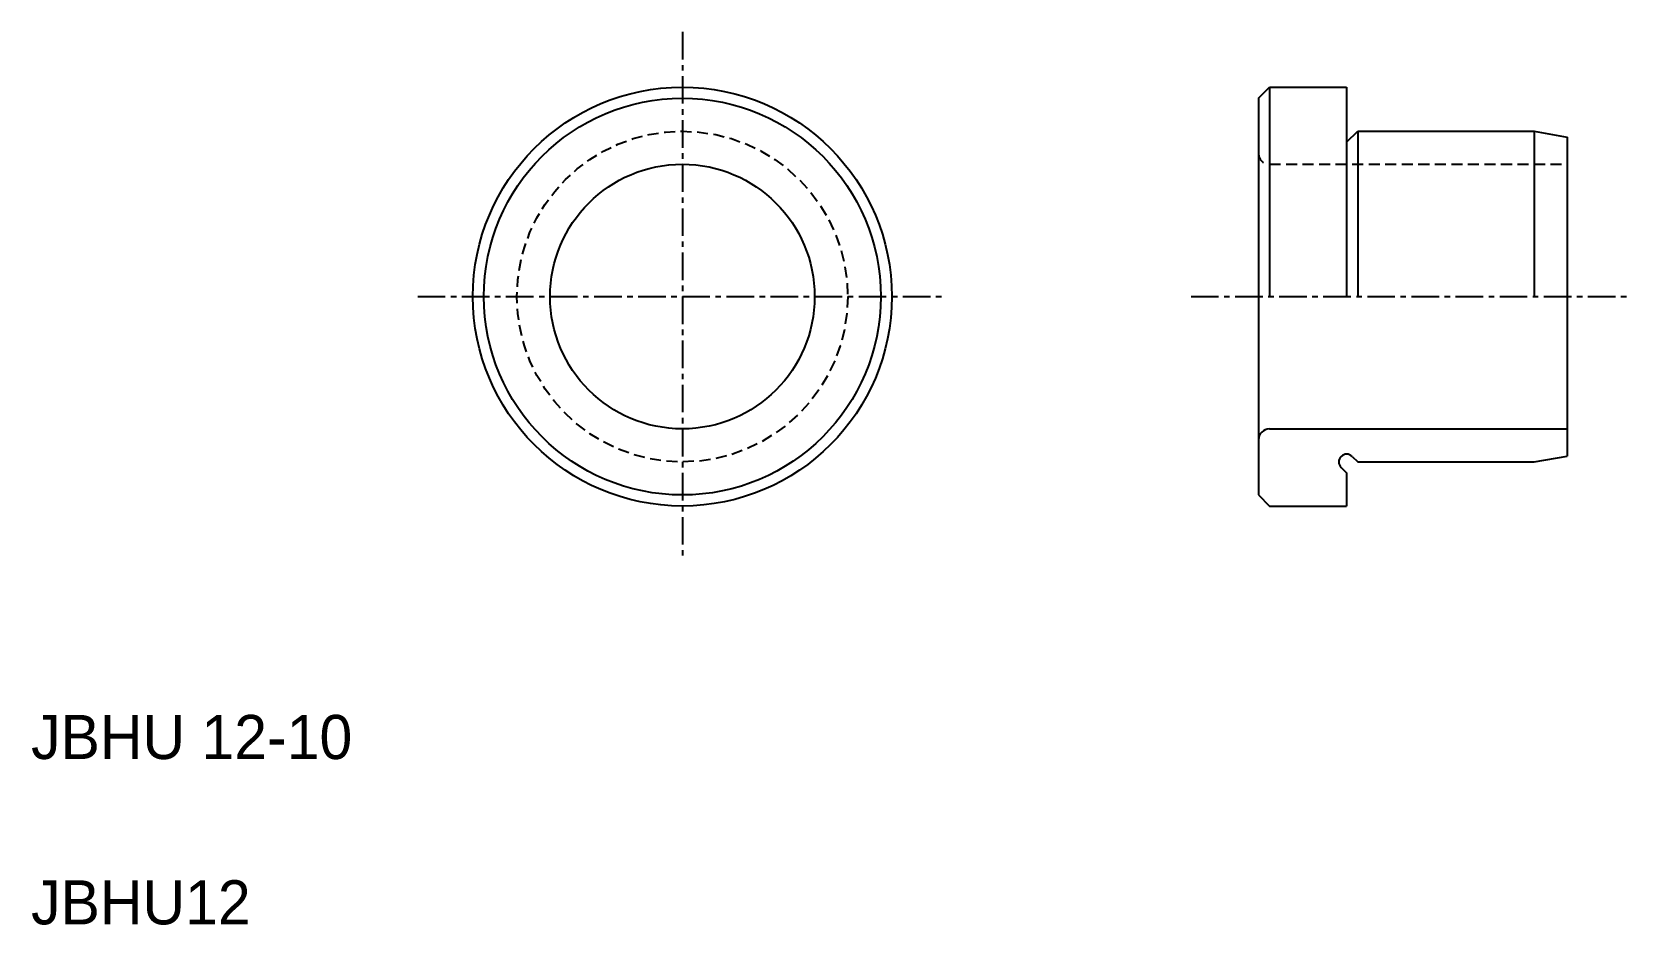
# Model space of a CAD drawing. Extents: x 49 to 121.6, y 75.3 to 115.8.
import ezdxf

# ---------------------------------------------------------------- set-up
doc = ezdxf.new("R2010")
doc.units = 0
doc.linetypes.add('CENTER', pattern=[2, 1.25, -0.25, 0.25, -0.25])
doc.linetypes.add('DASHED', pattern=[0.75, 0.5, -0.25])
doc.layers.get('0').update_dxf_attribs({"linetype": 'CONTINUOUS'})
doc.layers.add('CENTER', color=1, linetype='CENTER')

msp = doc.modelspace()

# ---------------------------------------------------------------- linework, layer by layer
at = {"color": 7, "linetype": 'CONTINUOUS'}
for p, q in [((104.648, 112.805), (105.148, 113.305)), ((105.148, 113.305), (108.648, 113.305)), ((105.148, 113.305), (105.148, 103.805)), ((108.648, 113.305), (108.648, 103.805)), ((104.648, 112.805), (104.648, 94.805)), ((108.648, 110.805), (109.148, 111.305)), ((109.148, 111.305), (109.148, 103.805)), ((109.148, 111.305), (117.148, 111.305)), ((117.148, 111.305), (117.148, 103.805)), ((117.148, 111.305), (118.648, 111.04)), ((118.648, 111.04), (118.648, 96.569)), ((108.648, 110.555), (108.648, 110.555)), ((108.648, 109.305), (108.649, 109.305)), ((105.148, 97.805), (118.648, 97.805)), ((108.898, 96.555), (109.148, 96.305)), ((117.148, 96.305), (118.648, 96.569)), ((108.398, 96.055), (108.648, 95.805)), ((108.648, 95.805), (108.648, 94.305)), ((109.148, 96.305), (117.148, 96.305)), ((104.648, 94.805), (105.148, 94.305)), ((105.148, 94.305), (108.648, 94.305))]:
    msp.add_line(p, q, dxfattribs=at)
at = {"color": 3, "linetype": 'DASHED'}
msp.add_line((105.148, 109.805), (118.648, 109.805), dxfattribs=at)
at = {"color": 7, "linetype": 'CONTINUOUS'}
for radius in [9.5, 9, 6]:
    msp.add_circle((78.52, 103.805), radius, dxfattribs=at)
at = {"color": 3, "linetype": 'DASHED'}
msp.add_circle((78.52, 103.805), 7.5, dxfattribs=at)
msp.add_arc((105.148, 110.305), 0.5, 179.99999, 270, dxfattribs=at)
at = {"color": 7, "linetype": 'CONTINUOUS'}
for centre, radius, start, end in [((105.148, 97.305), 0.5, 90, 180.00001), ((108.648, 96.305), 0.354, 45, 225)]:
    msp.add_arc(centre, radius, start, end, dxfattribs=at)
at = {"layer": 'CENTER', "color": 1, "linetype": 'CENTER'}
for p, q in [((78.52, 115.805), (78.52, 91.805)), ((66.52, 103.805), (90.52, 103.805)), ((101.589, 103.805), (121.589, 103.805))]:
    msp.add_line(p, q, dxfattribs=at)

# ---------------------------------------------------------------- texts
at = {"color": 7, "linetype": 'CONTINUOUS'}
for s, p in [('JBHU 12-10', (48.983, 82.829)), ('JBHU12', (48.983, 75.329))]:
    msp.add_text(s, height=2, dxfattribs=at).set_placement(p)

doc.saveas('drawing.dxf')
